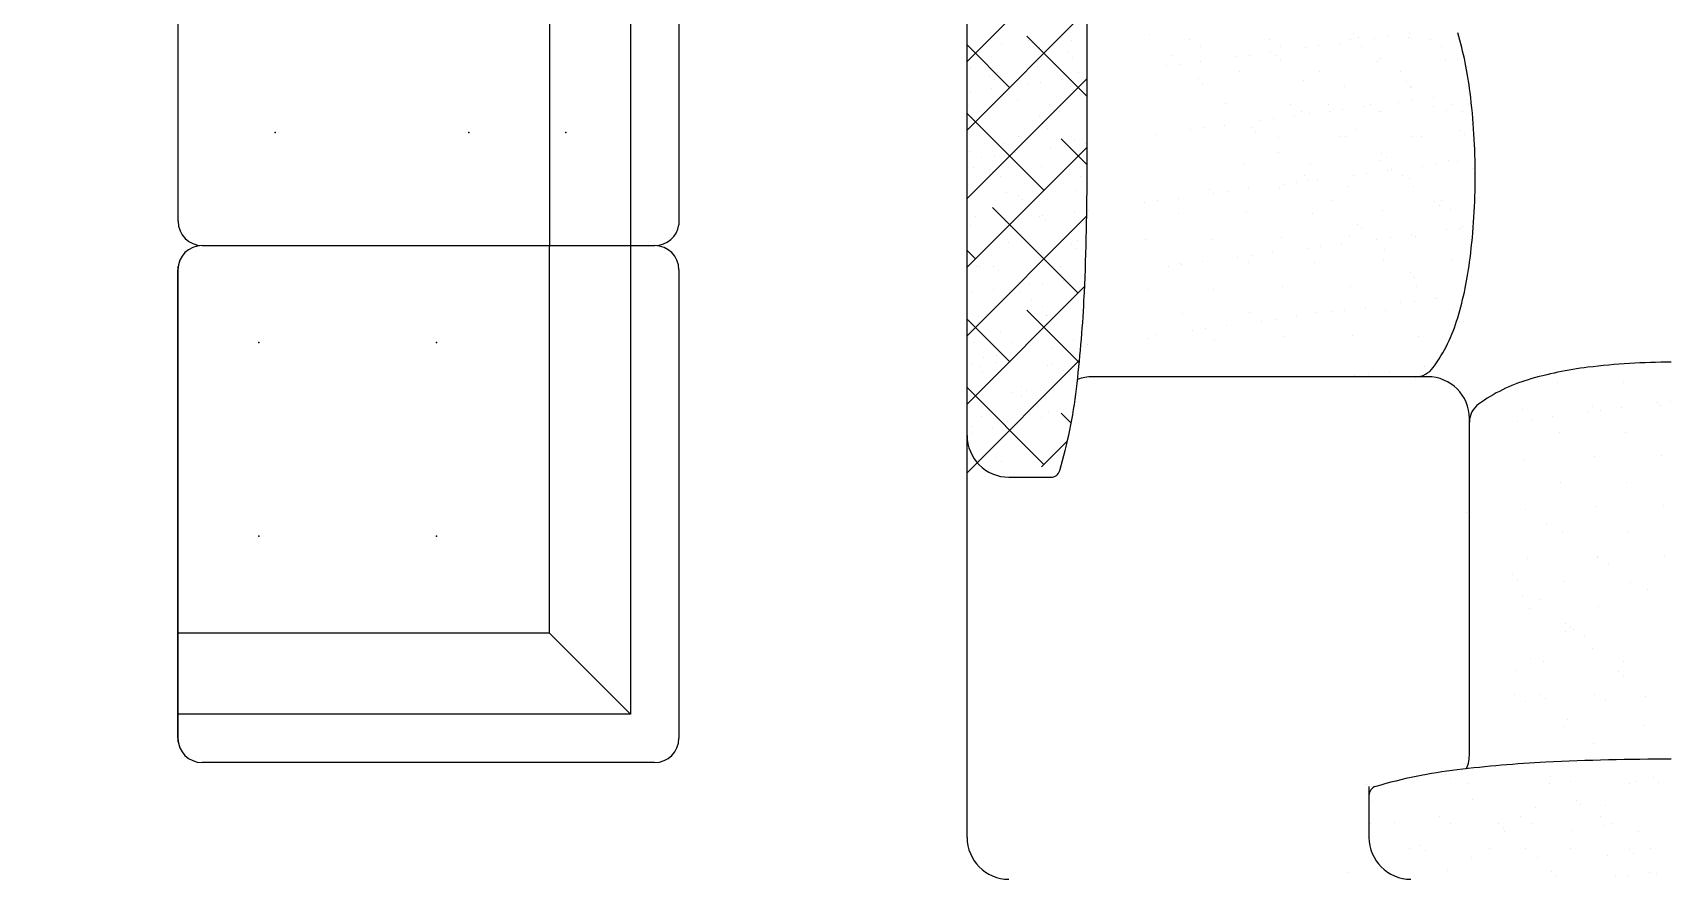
# Model space of a CAD drawing. Extents: x -42728 to 99010, y -18674 to 47645.
# Drawn here: x -560 to 1976, y 5856 to 7166 of the extents above; entities that cross this region are included whole.
import ezdxf

# ---------------------------------------------------------------- set-up
doc = ezdxf.new("R2010")
doc.units = 0
doc.header["$LTSCALE"] = 100
doc.header["$MEASUREMENT"] = 0
doc.layers.get('0').update_dxf_attribs({"linetype": 'CONTINUOUS'})

# ---------------------------------------------------------------- blocks, each defined once
blk = doc.blocks.new('A$C23C13721')
for p, q in [((0, 64.8), (0, 2684)), ((0, 1265.4), (185.5, 1450.8)), ((0, 1159.3), (185.6, 1344.9)), ((185.8, 1211.4), (92.4, 1304.8)), ((94.7, 1298.4), (94.7, 1298.4)), ((161.4, 1297.2), (161.4, 1297.2)), ((283.1, 1307.3), (283.1, 1307.3)), ((343.8, 1298.9), (343.8, 1298.9)), ((468.4, 1299.1), (468.4, 1299.1)), ((577, 1293.8), (577, 1293.8)), ((592.9, 1299.3), (592.9, 1299.3)), ((598.2, 1309.1), (598.2, 1309.1)), ((605.6, 1302.4), (605.6, 1302.4)), ((631.3, 1301), (631.3, 1301)), ((652.1, 1303.7), (652.1, 1303.7)), ((683.5, 1302.7), (683.5, 1302.7)), ((684.7, 1308), (684.7, 1308)), ((717.5, 1299.6), (717.5, 1299.6)), ((65.9, 1225.2), (0, 1291.1)), ((53.3, 1293.3), (53.3, 1293.3)), ((111.5, 1287.7), (111.5, 1287.7)), ((155.5, 1278.9), (155.5, 1278.9)), ((162.9, 1272.2), (162.9, 1272.2)), ((317.9, 1275.4), (317.9, 1275.4)), ((360.7, 1288.1), (360.7, 1288.1)), ((416, 1272.7), (416, 1272.7)), ((436.8, 1275.4), (436.8, 1275.4)), ((469.3, 1279.7), (469.3, 1279.7)), ((478, 1274), (478, 1274)), ((485.2, 1288.4), (485.2, 1288.4)), ((523.7, 1286.8), (523.7, 1286.8)), ((544.5, 1289.6), (544.5, 1289.6)), ((609.8, 1288.6), (609.8, 1288.6)), ((640.4, 1270.5), (640.4, 1270.5)), ((734.4, 1288.8), (734.4, 1288.8)), ((5.1, 1256.3), (5.1, 1256.3)), ((35.3, 1243.8), (35.3, 1243.8)), ((47.7, 1248.8), (47.7, 1248.8)), ((109.8, 1257.6), (109.8, 1257.6)), ((172.3, 1249), (172.3, 1249)), ((308.3, 1258.5), (308.3, 1258.5)), ((329.1, 1261.2), (329.1, 1261.2)), ((361.7, 1265.5), (361.7, 1265.5)), ((421.4, 1249.4), (421.4, 1249.4)), ((485.4, 1267.2), (485.4, 1267.2)), ((545.9, 1249.7), (545.9, 1249.7)), ((635.2, 1265.7), (635.2, 1265.7)), ((670.5, 1249.9), (670.5, 1249.9)), ((739.9, 1267.1), (739.9, 1267.1)), ((0, 1053.2), (185.7, 1239)), ((6.1, 1218.7), (6.1, 1218.7)), ((38.6, 1223), (38.6, 1223)), ((42.7, 1237), (42.7, 1237)), ((93, 1230.1), (93, 1230.1)), ((113.8, 1232.9), (113.8, 1232.9)), ((146.3, 1237.1), (146.3, 1237.1)), ((163.9, 1220.1), (163.9, 1220.1)), ((357.8, 1238.9), (357.8, 1238.9)), ((365.1, 1232.1), (365.1, 1232.1)), ((520.2, 1235.4), (520.2, 1235.4)), ((583.7, 1226.2), (583.7, 1226.2)), ((680.2, 1234), (680.2, 1234)), ((686, 1225.7), (686, 1225.7)), ((687.6, 1227.2), (687.6, 1227.2)), ((2.4, 1198), (2.4, 1198)), ((55.9, 1216.2), (55.9, 1216.2)), ((77.5, 1205.2), (77.5, 1205.2)), ((127, 1198.3), (127, 1198.3)), ((399.9, 1200.2), (399.9, 1200.2)), ((500.7, 1198.9), (500.7, 1198.9)), ((560, 1198.9), (560, 1198.9)), ((567.4, 1192.1), (567.4, 1192.1)), ((613.9, 1195.1), (613.9, 1195.1)), ((625.2, 1199.2), (625.2, 1199.2)), ((668.2, 1202.3), (668.2, 1202.3)), ((689, 1205), (689, 1205)), ((721.5, 1209.3), (721.5, 1209.3)), ((722.4, 1195.3), (722.4, 1195.3)), ((749.8, 1199.4), (749.8, 1199.4)), ((775.9, 1216.5), (775.9, 1216.5)), ((118.9, 1066.1), (0, 1185.1)), ((7.6, 1179.2), (7.6, 1179.2)), ((19.3, 1187.3), (19.3, 1187.3)), ((112.3, 1180.5), (112.3, 1180.5)), ((117.3, 1168.7), (117.3, 1168.7)), ((143.8, 1187.5), (143.8, 1187.5)), ((398.5, 1166.8), (398.5, 1166.8)), ((452.9, 1173.9), (452.9, 1173.9)), ((473.7, 1176.7), (473.7, 1176.7)), ((506.2, 1181), (506.2, 1181)), ((517.5, 1188.2), (517.5, 1188.2)), ((529.7, 1184.8), (529.7, 1184.8)), ((560.5, 1188.1), (560.5, 1188.1)), ((581.4, 1190.9), (581.4, 1190.9)), ((637.8, 1188.7), (637.8, 1188.7)), ((642.1, 1188.4), (642.1, 1188.4)), ((742.5, 1190), (742.5, 1190)), ((766.7, 1188.6), (766.7, 1188.6)), ((80, 1148.6), (80, 1148.6)), ((124.6, 1161.9), (124.6, 1161.9)), ((185.8, 1105.3), (145.5, 1145.7)), ((166.4, 1143), (166.4, 1143)), ((290.9, 1152.6), (290.9, 1152.6)), ((345.2, 1159.8), (345.2, 1159.8)), ((366, 1162.5), (366, 1162.5)), ((439.7, 1163.8), (439.7, 1163.8)), ((447.1, 1157), (447.1, 1157)), ((481.5, 1147.8), (481.5, 1147.8)), ((578.3, 1149.5), (578.3, 1149.5)), ((586.2, 1149.1), (586.2, 1149.1)), ((602.2, 1160.2), (602.2, 1160.2)), ((688.5, 1148.6), (688.5, 1148.6)), ((702.8, 1149.7), (702.8, 1149.7)), ((762.2, 1158.9), (762.2, 1158.9)), ((769.6, 1152.1), (769.6, 1152.1)), ((0, 947.2), (185.8, 1133)), ((4.4, 1126.8), (4.4, 1126.8)), ((22.2, 1117.2), (22.2, 1117.2)), ((43, 1120), (43, 1120)), ((58.4, 1139.1), (58.4, 1139.1)), ((75.5, 1124.3), (75.5, 1124.3)), ((129.9, 1131.4), (129.9, 1131.4)), ((150.7, 1134.2), (150.7, 1134.2)), ((159.4, 1130), (159.4, 1130)), ((183.2, 1138.4), (183.2, 1138.4)), ((481.9, 1125.1), (481.9, 1125.1)), ((642, 1123.7), (642, 1123.7)), ((649.3, 1117), (649.3, 1117)), ((10.1, 1102.1), (10.1, 1102.1)), ((34.7, 1097.9), (34.7, 1097.9)), ((39.2, 1094.9), (39.2, 1094.9)), ((114.8, 1103.4), (114.8, 1103.4)), ((159.3, 1098.1), (159.3, 1098.1)), ((429.9, 1108.2), (429.9, 1108.2)), ((532.2, 1107.7), (532.2, 1107.7)), ((618.2, 1092.1), (618.2, 1092.1)), ((640.3, 1111.6), (640.3, 1111.6)), ((650.8, 1096.4), (650.8, 1096.4)), ((657.5, 1099), (657.5, 1099)), ((705.1, 1103.6), (705.1, 1103.6)), ((725.9, 1106.3), (725.9, 1106.3)), ((745, 1112.9), (745, 1112.9)), ((758.4, 1110.6), (758.4, 1110.6)), ((782.1, 1099.2), (782.1, 1099.2)), ((51.6, 1087.1), (51.6, 1087.1)), ((168.9, 1065.9), (168.9, 1065.9)), ((176.1, 1087.4), (176.1, 1087.4)), ((376, 1066.8), (376, 1066.8)), ((435.4, 1068.1), (435.4, 1068.1)), ((484, 1070.7), (484, 1070.7)), ((489.7, 1075.2), (489.7, 1075.2)), ((510.6, 1078), (510.6, 1078)), ((521.7, 1088.6), (521.7, 1088.6)), ((529.1, 1081.9), (529.1, 1081.9)), ((543.1, 1082.3), (543.1, 1082.3)), ((588.7, 1072), (588.7, 1072)), ((597.4, 1089.4), (597.4, 1089.4)), ((674.4, 1088.3), (674.4, 1088.3)), ((684.1, 1085.1), (684.1, 1085.1)), ((691, 1071.5), (691, 1071.5)), ((60.9, 1062.1), (60.9, 1062.1)), ((79, 1058.4), (79, 1058.4)), ((86.4, 1051.7), (86.4, 1051.7)), ((112.3, 1048.4), (112.3, 1048.4)), ((274.4, 1046.9), (274.4, 1046.9)), ((295.2, 1049.6), (295.2, 1049.6)), ((327.7, 1053.9), (327.7, 1053.9)), ((382.1, 1061.1), (382.1, 1061.1)), ((402.9, 1063.8), (402.9, 1063.8)), ((563.9, 1050), (563.9, 1050)), ((724, 1048.6), (724, 1048.6)), ((731.3, 1041.9), (731.3, 1041.9)), ((735.1, 1049.6), (735.1, 1049.6)), ((0, 841.1), (185.3, 1026.4)), ((12.7, 1025), (12.7, 1025)), ((172, 907), (39.4, 1039.6)), ((59.1, 1018.5), (59.1, 1018.5)), ((79.9, 1021.3), (79.9, 1021.3)), ((112.4, 1025.6), (112.4, 1025.6)), ((117.4, 1026.4), (117.4, 1026.4)), ((121.2, 1019.8), (121.2, 1019.8)), ((166.7, 1032.7), (166.7, 1032.7)), ((187.6, 1035.4), (187.6, 1035.4)), ((327.7, 1029.8), (327.7, 1029.8)), ((432.4, 1031.1), (432.4, 1031.1)), ((534.8, 1030.6), (534.8, 1030.6)), ((642.8, 1034.5), (642.8, 1034.5)), ((747.5, 1035.9), (747.5, 1035.9)), ((4.7, 1011.4), (4.7, 1011.4)), ((67, 997.7), (67, 997.7)), ((276.2, 990.2), (276.2, 990.2)), ((378.5, 989.7), (378.5, 989.7)), ((486.5, 993.6), (486.5, 993.6)), ((591.2, 994.9), (591.2, 994.9)), ((603.7, 1013.5), (603.7, 1013.5)), ((611.1, 1006.8), (611.1, 1006.8)), ((634.3, 990.7), (634.3, 990.7)), ((655.1, 993.4), (655.1, 993.4)), ((687.6, 997.7), (687.6, 997.7)), ((693.5, 994.5), (693.5, 994.5)), ((742, 1004.9), (742, 1004.9)), ((762.8, 1007.6), (762.8, 1007.6)), ((766.1, 1010), (766.1, 1010)), ((12.9, 960), (0, 972.9)), ((0.9, 984.7), (0.9, 984.7)), ((63.4, 985), (63.4, 985)), ((83.9, 987), (83.9, 987)), ((161, 983.3), (161, 983.3)), ((168.4, 976.6), (168.4, 976.6)), ((171.5, 988.9), (171.5, 988.9)), ((439.8, 965.1), (439.8, 965.1)), ((472.3, 969.4), (472.3, 969.4)), ((526.6, 976.5), (526.6, 976.5)), ((547.4, 979.3), (547.4, 979.3)), ((580, 983.5), (580, 983.5)), ((645.9, 974.9), (645.9, 974.9)), ((15.2, 948), (15.2, 948)), ((20, 948), (20, 948)), ((40.7, 948.2), (40.7, 948.2)), ((48.1, 941.5), (48.1, 941.5)), ((119.9, 949.3), (119.9, 949.3)), ((144.6, 948.3), (144.6, 948.3)), ((311.3, 948.2), (311.3, 948.2)), ((330.2, 952.7), (330.2, 952.7)), ((332.1, 950.9), (332.1, 950.9)), ((364.6, 955.2), (364.6, 955.2)), ((419, 962.3), (419, 962.3)), ((435, 954), (435, 954)), ((537.3, 953.6), (537.3, 953.6)), ((645.3, 957.4), (645.3, 957.4)), ((685.7, 938.4), (685.7, 938.4)), ((750, 958.8), (750, 958.8)), ((0, 735), (182, 917)), ((95.9, 919.8), (95.9, 919.8)), ((116.8, 922.6), (116.8, 922.6)), ((149.3, 926.8), (149.3, 926.8)), ((278.7, 913.1), (278.7, 913.1)), ((489, 916.5), (489, 916.5)), ((593.7, 917.9), (593.7, 917.9)), ((693.1, 931.6), (693.1, 931.6)), ((696.1, 917.4), (696.1, 917.4)), ((9.1, 908.4), (9.1, 908.4)), ((41.6, 912.7), (41.6, 912.7)), ((65.9, 907.9), (65.9, 907.9)), ((82.9, 909.6), (82.9, 909.6)), ((99.3, 897.5), (99.3, 897.5)), ((174, 911.8), (174, 911.8)), ((381, 912.6), (381, 912.6)), ((671.2, 892), (671.2, 892)), ((692, 894.7), (692, 894.7)), ((724.5, 899), (724.5, 899)), ((727.9, 899.7), (727.9, 899.7)), ((65.9, 800.9), (0, 866.9)), ((17.7, 870.9), (17.7, 870.9)), ((173.8, 799.1), (92.4, 880.5)), ((116.2, 886.8), (116.2, 886.8)), ((122.4, 872.2), (122.4, 872.2)), ((122.7, 873.1), (122.7, 873.1)), ((130.1, 866.3), (130.1, 866.3)), ((332.8, 875.6), (332.8, 875.6)), ((437.5, 877), (437.5, 877)), ((455.8, 863.6), (455.8, 863.6)), ((476.7, 866.4), (476.7, 866.4)), ((509.2, 870.7), (509.2, 870.7)), ((539.8, 876.5), (539.8, 876.5)), ((563.5, 877.8), (563.5, 877.8)), ((584.3, 880.5), (584.3, 880.5)), ((616.8, 884.8), (616.8, 884.8)), ((647.8, 880.4), (647.8, 880.4)), ((752.5, 881.7), (752.5, 881.7)), ((767.7, 863.3), (767.7, 863.3)), ((2.5, 838), (2.5, 838)), ((52.3, 847.9), (52.3, 847.9)), ((176.9, 848.1), (176.9, 848.1)), ((293.8, 842.3), (293.8, 842.3)), ((348.2, 849.5), (348.2, 849.5)), ((369, 852.2), (369, 852.2)), ((401.5, 856.5), (401.5, 856.5)), ((491.6, 839.5), (491.6, 839.5)), ((596.3, 840.8), (596.3, 840.8)), ((698.6, 840.3), (698.6, 840.3)), ((9.9, 831.2), (9.9, 831.2)), ((68.5, 830.8), (68.5, 830.8)), ((78.5, 814), (78.5, 814)), ((132.8, 821.1), (132.8, 821.1)), ((153.6, 823.8), (153.6, 823.8)), ((164.9, 834.4), (164.9, 834.4)), ((176.5, 834.7), (176.5, 834.7)), ((186.2, 828.1), (186.2, 828.1)), ((281.2, 836.1), (281.2, 836.1)), ((383.5, 835.6), (383.5, 835.6)), ((0, 629), (174.2, 803.1)), ((7.1, 797.2), (7.1, 797.2)), ((20.2, 793.8), (20.2, 793.8)), ((23.9, 786.4), (23.9, 786.4)), ((25.2, 806.9), (25.2, 806.9)), ((44.7, 799.3), (44.7, 799.3)), ((46, 809.7), (46, 809.7)), ((124.9, 795.2), (124.9, 795.2)), ((131.6, 797.4), (131.6, 797.4)), ((148.5, 786.6), (148.5, 786.6)), ((708.1, 793.3), (708.1, 793.3)), ((84.5, 762.9), (84.5, 762.9)), ((712.8, 777.6), (194.4, 777.6)), ((600.4, 779.1), (600.4, 779.1)), ((621.2, 781.8), (621.2, 781.8)), ((653.7, 786.1), (653.7, 786.1)), ((913.8, 768.5), (913.8, 768.5)), ((1016.2, 768), (1016.2, 768)), ((118.9, 641.8), (0, 760.8)), ((71, 753.8), (71, 753.8)), ((84.6, 747.7), (84.6, 747.7)), ((91.8, 756.1), (91.8, 756.1)), ((1067.9, 737.1), (1067.9, 737.1)), ((1088.8, 739.8), (1088.8, 739.8)), ((22.7, 716.7), (22.7, 716.7)), ((82.9, 711), (82.9, 711)), ((115.4, 715.2), (115.4, 715.2)), ((126.6, 724.2), (126.6, 724.2)), ((161.1, 705.7), (145.5, 721.4)), ((777.6, 194.4), (777.6, 712.8)), ((859.9, 727.1), (859.9, 727.1)), ((873.4, 711.5), (873.4, 711.5)), ((905.9, 715.8), (905.9, 715.8)), ((960.3, 722.9), (960.3, 722.9)), ((967.9, 731), (967.9, 731)), ((981.1, 725.7), (981.1, 725.7)), ((1013.6, 729.9), (1013.6, 729.9)), ((1072.6, 732.3), (1072.6, 732.3)), ((6.4, 689.1), (6.4, 689.1)), ((7.7, 701.1), (7.7, 701.1)), ((39.4, 697), (39.4, 697)), ((56.2, 686.2), (56.2, 686.2)), ((62, 708.2), (62, 708.2)), ((852.6, 708.7), (852.6, 708.7)), ((916.4, 691.4), (916.4, 691.4)), ((1018.7, 690.9), (1018.7, 690.9)), ((115.1, 638), (155.4, 678.3)), ((46.2, 652.6), (46.2, 652.6)), ((53.6, 645.9), (53.6, 645.9)), ((116.9, 647.6), (116.9, 647.6)), ((862.4, 650), (862.4, 650)), ((970.5, 653.9), (970.5, 653.9)), ((1075.2, 655.2), (1075.2, 655.2)), ((64.8, 622.1), (129.6, 622.1)), ((918.9, 614.3), (918.9, 614.3)), ((1021.2, 613.8), (1021.2, 613.8)), ((773.1, 567.7), (773.1, 567.7)), ((864.9, 572.9), (864.9, 572.9)), ((973, 576.8), (973, 576.8)), ((1077.7, 578.2), (1077.7, 578.2)), ((896.6, 548.8), (896.6, 548.8)), ((921.4, 537.2), (921.4, 537.2)), ((1023.7, 536.8), (1023.7, 536.8)), ((867.5, 495.8), (867.5, 495.8)), ((975.5, 499.7), (975.5, 499.7)), ((975.9, 498.2), (975.9, 498.2)), ((992.8, 487.5), (992.8, 487.5)), ((1080.2, 501.1), (1080.2, 501.1)), ((844.2, 471.2), (844.2, 471.2)), ((851.6, 464.4), (851.6, 464.4)), ((923.9, 460.2), (923.9, 460.2)), ((1026.2, 459.7), (1026.2, 459.7)), ((859.7, 437.3), (859.7, 437.3)), ((886.4, 432.6), (886.4, 432.6)), ((1053.5, 448.8), (1053.5, 448.8)), ((777.1, 418.8), (777.1, 418.8)), ((870, 418.8), (870, 418.8)), ((978, 422.7), (978, 422.7)), ((926.2, 396.1), (926.2, 396.1)), ((926.4, 383.1), (926.4, 383.1)), ((933.6, 389.3), (933.6, 389.3)), ((939, 386.8), (939, 386.8)), ((955.8, 376), (955.8, 376)), ((968.4, 357.4), (968.4, 357.4)), ((872.5, 341.7), (872.5, 341.7)), ((892, 337.1), (892, 337.1)), ((1016.6, 337.3), (1016.6, 337.3)), ((848.1, 322.3), (848.1, 322.3)), ((1008.2, 320.9), (1008.2, 320.9)), ((1015.5, 314.2), (1015.5, 314.2)), ((846.7, 286.4), (846.7, 286.4)), ((887.9, 285.8), (887.9, 285.8)), ((895.3, 279.1), (895.3, 279.1)), ((971.3, 286.6), (971.3, 286.6)), ((1050.3, 282.3), (1050.3, 282.3)), ((863.6, 275.6), (863.6, 275.6)), ((988.1, 275.8), (988.1, 275.8)), ((924.3, 236.9), (924.3, 236.9)), ((930.1, 247.2), (930.1, 247.2)), ((1048.9, 237.2), (1048.9, 237.2)), ((969.9, 210.7), (969.9, 210.7)), ((767.3, 179.7), (767.3, 179.7)), ((775.2, 188), (775.2, 188)), ((740.4, 161.9), (740.4, 161.9)), ((747.7, 155.1), (747.7, 155.1)), ((902.8, 158.3), (902.8, 158.3)), ((1062.8, 156.9), (1062.8, 156.9)), ((618.9, 147.1), (618.9, 147.1)), ((622.1, 143.6), (622.1, 64.8)), ((652.2, 147.4), (652.2, 147.4)), ((776.7, 147.6), (776.7, 147.6)), ((901.3, 147.9), (901.3, 147.9)), ((934, 151.9), (934, 151.9)), ((1025.9, 148.1), (1025.9, 148.1)), ((1036.3, 151.4), (1036.3, 151.4)), ((1070.2, 150.2), (1070.2, 150.2)), ((627.5, 120), (627.5, 120)), ((782.5, 123.2), (782.5, 123.2)), ((880.1, 110.5), (880.1, 110.5)), ((942.6, 121.8), (942.6, 121.8)), ((950, 115.1), (950, 115.1)), ((988.1, 114.4), (988.1, 114.4)), ((623.8, 85.9), (623.8, 85.9)), ((662.3, 88.1), (662.3, 88.1)), ((731.5, 96.9), (731.5, 96.9)), ((748.3, 86.2), (748.3, 86.2)), ((822.3, 86.7), (822.3, 86.7)), ((829.7, 80), (829.7, 80)), ((856, 97.1), (856, 97.1)), ((872.9, 86.4), (872.9, 86.4)), ((980.6, 97.4), (980.6, 97.4)), ((984.8, 83.2), (984.8, 83.2)), ((997.5, 86.6), (997.5, 86.6)), ((621.5, 70.1), (621.5, 70.1)), ((702.1, 51.6), (702.1, 51.6)), ((831.8, 73.5), (831.8, 73.5)), ((936.5, 74.8), (936.5, 74.8)), ((1038.8, 74.3), (1038.8, 74.3)), ((684.5, 47.3), (684.5, 47.3)), ((709.5, 44.9), (709.5, 44.9)), ((780.3, 33.9), (780.3, 33.9)), ((809, 47.5), (809, 47.5)), ((864.5, 48.1), (864.5, 48.1)), ((882.6, 33.4), (882.6, 33.4)), ((933.6, 47.7), (933.6, 47.7)), ((990.6, 37.3), (990.6, 37.3)), ((1024.6, 46.7), (1024.6, 46.7)), ((1031.9, 40), (1031.9, 40)), ((1058.2, 47.9), (1058.2, 47.9)), ((589.2, 9.8), (589.2, 9.8)), ((744.3, 13), (744.3, 13)), ((904.3, 11.6), (904.3, 11.6)), ((911.7, 4.8), (911.7, 4.8)), ((1003.1, 3.6), (1003.1, 3.6)), ((1023.9, 6.3), (1023.9, 6.3)), ((1056.4, 10.6), (1056.4, 10.6)), ((1066.7, 8.1), (1066.7, 8.1))]:
    blk.add_line(p, q)
for centre, radius, start, end in [((-199597.6, 1088.7), 199783.4, 359.99997, 0.397621), ((216.6, 1148.3), 566.3, 7.0271, 16.5723), ((-277.9, 1088.6), 1064.4, 359.9999, 6.9585), ((-3686.6, 1088.6), 3872.4, 357.1437, 0), ((-257.3, 1088.6), 1043.8, 352.9729, 0), ((216.6, 1030.2), 566.3, 343.4277, 352.9729), ((-1779.7, 993.5), 1963.1, 353.1317, 357.1437), ((512.3, 942.2), 257.8, 324.305, 343.4277), ((693.9, 811.7), 34.1, 270, 324.305), ((1030.2, 230.2), 566.3, 97.0271, 106.5723), ((1089.9, -264.4), 1064.4, 89.9999, 96.9585), ((194.4, 712.8), 64.8, 90, 111.1393), ((712.8, 712.8), 64.8, 0, 90), ((942.2, 525.9), 257.8, 106.5723, 125.695), ((-615.3, 853.2), 790.3, 343.7857, 353.1317), ((811.7, 707.5), 34.1, 125.695, 180), ((64.8, 686.9), 64.8, 180, 270), ((129.6, 636.6), 14.6, 270, 343.7857), ((993.5, -1779.7), 1963.1, 92.8563, 96.8683), ((712.8, 194.4), 64.8, 338.8607, 0), ((1089.9, -3737.5), 3923.3, 90, 92.8377), ((853.2, -615.3), 790.3, 96.8683, 106.2143), ((636.6, 129.6), 14.6, 106.2143, 180), ((64.8, 64.8), 64.8, 180, 270), ((686.9, 64.8), 64.8, 180, 270)]:
    blk.add_arc(centre, radius, start, end)
blk = doc.blocks.new('A$C17A83B8F')
for p, q in [((200, 2450), (37.5, 2450)), ((0, 2412.5), (0, 1684.5)), ((200, 2375), (0, 2375)), ((200, 2250), (0, 2250)), ((800, 1650), (800, 1450)), ((925, 1650), (925, 800)), ((1000, 1650), (1000, 1487.5)), ((234.5, 1450), (962.5, 1450)), ((262.5, 1450), (962.5, 1450)), ((800, 1450), (800, 800)), ((225, 837.5), (225, 1412.5)), ((1000, 1412.5), (1000, 832.1)), ((262.1, 800), (962.5, 800)), ((262.5, 800), (962.9, 800)), ((800, 200), (800, 800)), ((925, 800), (925, 75)), ((224.6, 37.5), (224.6, 762.5)), ((225, 31.7), (225, 768.3)), ((1000, 762.5), (1000, 37.5)), ((800, 200), (224.6, 200)), ((800, 200), (925, 75)), ((925, 75), (224.6, 75)), ((962.5, 0), (262.1, 0))]:
    blk.add_line(p, q)
for centre, radius, start, end in [((37.5, 2412.5), 37.5, 90, 180), ((200, 1650), 800, 0, 90), ((200, 1650), 725, 0, 90), ((200, 1650), 600, 0, 90), ((37.5, 1684.5), 37.5, 180, 260.9153), ((0, 1450), 200, 9.0847, 80.9153), ((234.5, 1487.5), 37.5, 189.0847, 270), ((962.5, 1487.5), 37.5, 270, 0), ((262.5, 1412.5), 37.5, 90, 180), ((962.5, 1412.5), 37.5, 0, 90), ((262.5, 837.5), 37.5, 180, 270), ((962.9, 837.5), 37.5, 270, 351.7191), ((262.1, 762.5), 37.5, 90, 180), ((962.5, 762.5), 37.5, 0, 90), ((262.1, 37.5), 37.5, 180, 270), ((962.5, 37.5), 37.5, 270, 0)]:
    blk.add_arc(centre, radius, start, end)
for p in [(150, 2075), (500, 1950), (150, 1800), (350, 1600), (625, 1600), (375, 1275), (675, 1275), (825, 1275), (375, 975), (675, 975), (825, 975), (350, 650), (625, 650), (350, 350), (625, 350)]:
    blk.add_point(p)

msp = doc.modelspace()

# ---------------------------------------------------------------- block references
for name, p in [('A$C23C13721', (886.23653, 5855.6613)), ('A$C17A83B8F', (-559.83847, 6036.27888))]:
    msp.add_blockref(name, p)

doc.saveas('drawing.dxf')
